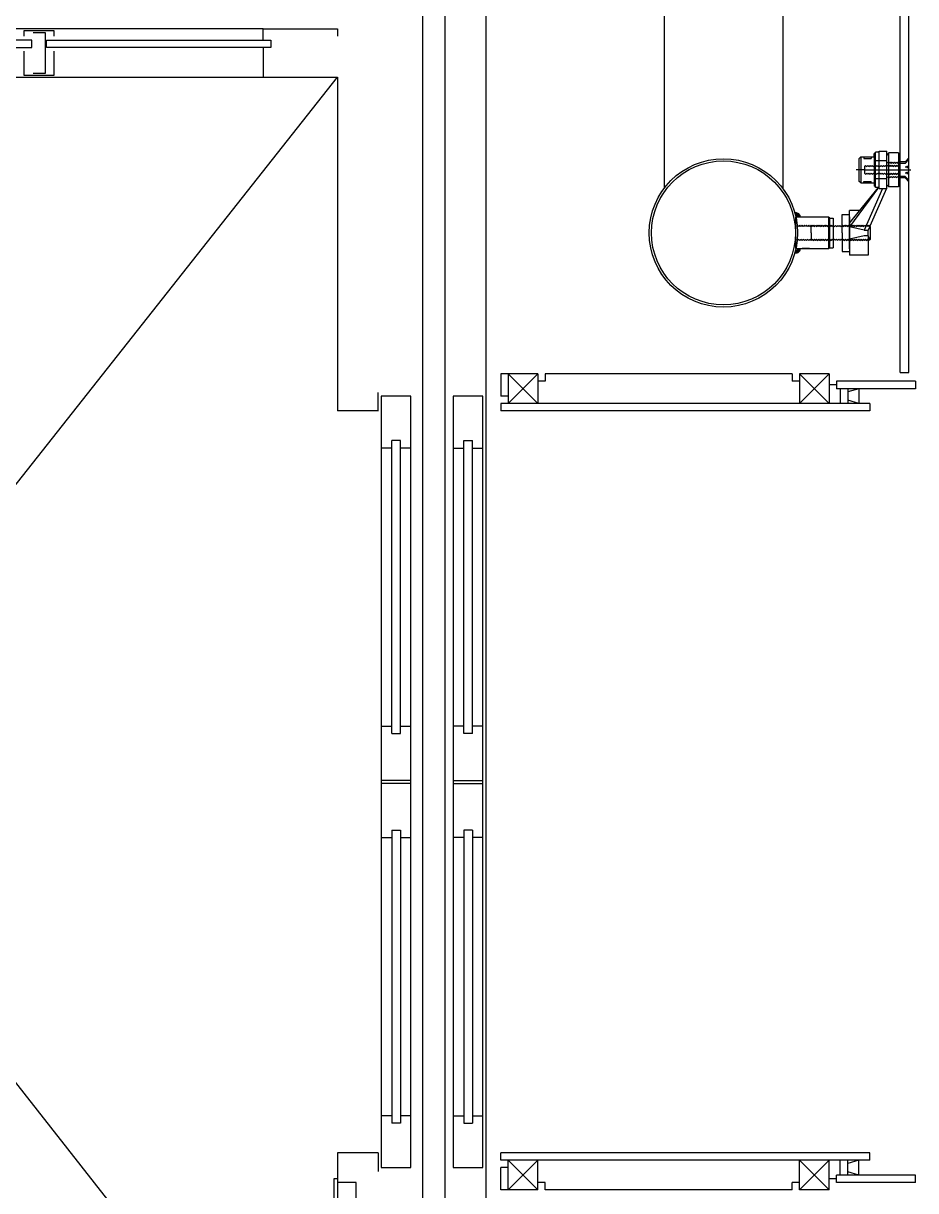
# Model space of a CAD drawing. Header units: millimetres. Extents: x -7718 to 421089, y 87466 to 341395.
# Drawn here: x 153609 to 154812, y 218098 to 219671 of the extents above; entities that cross this region are included whole.
import ezdxf

# ---------------------------------------------------------------- set-up
doc = ezdxf.new("R2010")
doc.units = ezdxf.units.MM
doc.header["$LTSCALE"] = 200
doc.header["$MEASUREMENT"] = 0
doc.linetypes.add('CENTER1', pattern=[8, 6, -1, 0, -1])
doc.linetypes.add('DASH_2', pattern=[34, 30, -1.5, 1, -1.5])
doc.layers.add('e-plan', color=9, linetype='CONTINUOUS')

msp = doc.modelspace()

# ---------------------------------------------------------------- linework, layer by layer
at = {"layer": 'e-plan'}
for p, q in [((154790.6, 219200.6), (154790.6, 220234.6)), ((154802.6, 219200.6), (154802.6, 220234.6)), ((154472.6, 219948.6), (154472.6, 219448.6)), ((154632.6, 219948.6), (154632.6, 219448.6)), ((154177.6, 217458.6), (154177.6, 219838.6)), ((154232.6, 219838.6), (154232.6, 217458.6)), ((153610.6, 219653.6), (153610.6, 219661.6)), ((153610.6, 219661.6), (153650.6, 219661.6)), ((153650.6, 219661.6), (153650.6, 219653.6)), ((153932.6, 219648.6), (153932.6, 219663.6)), ((153932.6, 219663.6), (154032.6, 219663.6)), ((154032.6, 219663.6), (154032.6, 219653.6)), ((153620.6, 219648.6), (153224.6, 219648.6)), ((153620.6, 219638.6), (153620.6, 219648.6)), ((153622.6, 219658.6), (153638.6, 219658.6)), ((153638.6, 219658.6), (153638.6, 219603.6)), ((153640.6, 219638.6), (153640.6, 219648.6)), ((153640.6, 219648.6), (153942.6, 219648.6)), ((153942.6, 219648.6), (153942.6, 219638.6)), ((153224.6, 219638.6), (153620.6, 219638.6)), ((153610.6, 219600.6), (153610.6, 219633.6)), ((153942.6, 219638.6), (153640.6, 219638.6)), ((153650.6, 219633.6), (153650.6, 219600.6)), ((153932.6, 219638.6), (153932.6, 219598.6)), ((152532.6, 219598.6), (154032.6, 219598.6)), ((153650.6, 219600.6), (153610.6, 219600.6)), ((153638.6, 219603.6), (153622.6, 219603.6)), ((154032.6, 219598.6), (154032.6, 219148.6)), ((154649.6, 219409.6), (154649.6, 219367.6)), ((154302.6, 219198.6), (154252.6, 219198.6)), ((154302.6, 219198.6), (154262.6, 219158.6)), ((154262.6, 219198.6), (154302.6, 219158.6)), ((154312.6, 219188.6), (154302.6, 219188.6)), ((154645, 219198.6), (154312.6, 219198.6)), ((154645, 219198.6), (154645, 219188.6)), ((154655, 219188.6), (154645, 219188.6)), ((154655, 219198.6), (154655, 219158.6)), ((154655, 219198.6), (154695, 219158.6)), ((154695, 219198.6), (154655, 219158.6)), ((154695, 219198.6), (154655, 219198.6)), ((154695, 219198.6), (154695, 219158.6)), ((154705, 219188.6), (154705, 219178.6)), ((154811.6, 219188.6), (154705, 219188.6)), ((154790.6, 219200.6), (154802.6, 219200.6)), ((154811.6, 219188.6), (154811.6, 219178.6)), ((154087.6, 219148.4), (154087.6, 219173.4)), ((154705, 219183.6), (154695, 219183.6)), ((154750, 219178.6), (154705, 219178.6)), ((154811.6, 219178.6), (154705, 219178.6)), ((154710, 219178.6), (154710, 219158.6)), ((154735, 219178.6), (154720, 219174.2)), ((154720, 219178.6), (154720, 219158.6)), ((154735, 219178.6), (154735, 219158.6)), ((154228.6, 219168.6), (154188.6, 219168.6)), ((154188.6, 219168.6), (154188.6, 218128.6)), ((154228.6, 218128.6), (154228.6, 219168.6)), ((154262.6, 219168.6), (154252.6, 219168.6)), ((154750, 219158.6), (154252.6, 219158.6)), ((154735, 219158.6), (154720, 219163)), ((154750, 219158.6), (154750, 219148.6)), ((154087.6, 219148.6), (154032.6, 219148.6)), ((154750, 219148.6), (154262.6, 219148.6)), ((154105.6, 219098.6), (154091.6, 219098.6)), ((154105.6, 218713.6), (154105.6, 219108.6)), ((154117.6, 219108.6), (154105.6, 219108.6)), ((154117.6, 218713.6), (154117.6, 219108.6)), ((154131.6, 219098.6), (154117.6, 219098.6)), ((154188.6, 219098.6), (154202.6, 219098.6)), ((154202.6, 218713.6), (154202.6, 219108.6)), ((154202.6, 219108.6), (154214.6, 219108.6)), ((154214.6, 218713.6), (154214.6, 219108.6)), ((154214.6, 219098.6), (154228.6, 219098.6)), ((154091.6, 218723.6), (154105.6, 218723.6)), ((154117.6, 218723.6), (154131.6, 218723.6)), ((154202.6, 218723.6), (154188.6, 218723.6)), ((154228.6, 218723.6), (154214.6, 218723.6)), ((154105.6, 218713.6), (154117.6, 218713.6)), ((154214.6, 218713.6), (154202.6, 218713.6)), ((154131.6, 218650.6), (154091.6, 218650.6)), ((154131.6, 218646.6), (154091.6, 218646.6)), ((154188.6, 218650.6), (154228.6, 218650.6)), ((154188.6, 218650.6), (154228.6, 218650.6)), ((154188.6, 218646.6), (154228.6, 218646.6)), ((154188.6, 218646.6), (154228.6, 218646.6)), ((154105.6, 218583.6), (154117.6, 218583.6)), ((154105.6, 218583.6), (154105.6, 218188.6)), ((154117.6, 218583.6), (154117.6, 218188.6)), ((154214.6, 218583.6), (154202.6, 218583.6)), ((154202.6, 218583.6), (154202.6, 218188.6)), ((154214.6, 218583.6), (154214.6, 218188.6)), ((154091.6, 218573.6), (154105.6, 218573.6)), ((154117.6, 218573.6), (154131.6, 218573.6)), ((154202.6, 218573.6), (154188.6, 218573.6)), ((154228.6, 218573.6), (154214.6, 218573.6)), ((154105.6, 218198.6), (154091.6, 218198.6)), ((154131.6, 218198.6), (154117.6, 218198.6)), ((154188.6, 218198.6), (154202.6, 218198.6)), ((154214.6, 218198.6), (154228.6, 218198.6)), ((154117.6, 218188.6), (154105.6, 218188.6)), ((154202.6, 218188.6), (154214.6, 218188.6)), ((154032.6, 218148.6), (154032.6, 217698.6)), ((154087.6, 218148.6), (154032.6, 218148.6)), ((154087.6, 218148.6), (154087.6, 218123.6)), ((154750, 218138.6), (154252.6, 218138.6)), ((154750, 218148.6), (154262.6, 218148.6)), ((154302.6, 218098.6), (154262.6, 218138.6)), ((154262.6, 218098.6), (154302.6, 218138.6)), ((154655, 218098.6), (154655, 218138.6)), ((154655, 218098.6), (154695, 218138.6)), ((154695, 218098.6), (154655, 218138.6)), ((154695, 218098.6), (154695, 218138.6)), ((154710, 218118.6), (154710, 218138.6)), ((154735, 218138.6), (154720, 218134.2)), ((154720, 218118.6), (154720, 218138.6)), ((154735, 218118.6), (154735, 218138.6)), ((154750, 218138.6), (154750, 218148.6)), ((154188.6, 218128.6), (154228.6, 218128.6)), ((154262.6, 218128.6), (154252.6, 218128.6)), ((154750, 218118.6), (154705, 218118.6)), ((154705, 218108.6), (154705, 218118.6)), ((154811.6, 218118.6), (154705, 218118.6)), ((154735, 218118.6), (154720, 218123)), ((154811.6, 218108.6), (154811.6, 218118.6)), ((154032.6, 218113.5), (154027.6, 218113.5)), ((154027.6, 218113.5), (154027.6, 217933.5)), ((154057.6, 218108.5), (154032.6, 218108.5)), ((154057.6, 217938.5), (154057.6, 218108.5)), ((154312.6, 218108.6), (154302.6, 218108.6)), ((154655, 218108.6), (154645, 218108.6)), ((154645, 218098.6), (154645, 218108.6)), ((154705, 218113.6), (154695, 218113.6)), ((154811.6, 218108.6), (154705, 218108.6)), ((154302.6, 218098.6), (154252.6, 218098.6)), ((154645, 218098.6), (154312.6, 218098.6)), ((154695, 218098.6), (154655, 218098.6))]:
    msp.add_line(p, q, dxfattribs=at)
at = {"layer": 'e-plan', "linetype": 'Continuous'}
for p, q in [((154147.6, 217468.6), (154147.6, 219828.6)), ((153932.6, 219663.6), (152467.6, 219663.6)), ((154735.6, 219489.1), (154737.6, 219491.1)), ((154735.6, 219458.1), (154735.6, 219489.1)), ((154737.6, 219491.1), (154755.6, 219491.1)), ((154741.6, 219489.1), (154751.6, 219489.1)), ((154757.6, 219495.6), (154755.6, 219495.6)), ((154762.6, 219497.6), (154757.6, 219497.6)), ((154757.6, 219449.6), (154757.6, 219497.6)), ((154762.6, 219448.6), (154762.6, 219498.6)), ((154762.6, 219498.6), (154772.6, 219498.6)), ((154772.6, 219482.6), (154772.6, 219498.6)), ((154775.6, 219482.3), (154775.6, 219496.6)), ((154788.6, 219496.6), (154775.6, 219496.6)), ((154788.6, 219496.6), (154788.6, 219483.6)), ((154788.6, 219495.1), (154790.6, 219495.1)), ((154797.3, 219484.3), (154802.6, 219489.6)), ((154802.6, 219456.8), (154802.6, 219490.4)), ((154772.6, 219469.1), (154772.6, 219482.3)), ((154775.6, 219450.6), (154775.6, 219482.3)), ((154788.6, 219483.3), (154788.6, 219479.4)), ((154788.6, 219479.1), (154788.6, 219468.1)), ((154797.3, 219484.3), (154790.6, 219484.3)), ((154797.3, 219482.3), (154790.6, 219482.3)), ((154799.6, 219476.9), (154799.6, 219478.3)), ((154737.6, 219456.1), (154735.6, 219458.1)), ((154737.6, 219456.1), (154755.6, 219456.1)), ((154741.6, 219458.1), (154751.6, 219458.1)), ((154772.6, 219464.8), (154772.6, 219468.8)), ((154772.6, 219448.6), (154772.6, 219464.6)), ((154788.6, 219467.8), (154788.6, 219463.8)), ((154788.6, 219463.6), (154788.6, 219452.1)), ((154797.3, 219464.8), (154790.6, 219464.8)), ((154797.3, 219462.8), (154790.6, 219462.8)), ((154797.3, 219462.8), (154802.6, 219457.6)), ((154799.6, 219468.9), (154799.6, 219470.3)), ((154761.5, 219449.6), (154722.6, 219396.9)), ((154722.6, 219401.9), (154761.4, 219449.6)), ((154766.9, 219448.6), (154742.1, 219392.5)), ((154772.3, 219448.6), (154749.8, 219397.6)), ((154757.6, 219451.6), (154755.6, 219451.6)), ((154762.6, 219449.6), (154757.6, 219449.6)), ((154762.6, 219448.6), (154772.6, 219448.6)), ((154788.6, 219450.6), (154775.6, 219450.6)), ((154788.6, 219452.1), (154788.6, 219450.6)), ((154788.6, 219452.1), (154790.6, 219452.1)), ((154694.5, 219409.6), (154649.6, 219409.6)), ((154658.8, 219409.6), (154649.6, 219409.6)), ((154694.5, 219367.6), (154694.5, 219409.6)), ((154694.5, 219409.6), (154695.5, 219408.6)), ((154712.6, 219398.9), (154712.6, 219413.6)), ((154722.6, 219388.6), (154722.6, 219418.6)), ((154736.2, 219418.6), (154722.6, 219418.6)), ((154722.6, 219410.1), (154722.6, 219388.6)), ((154722.6, 219388.6), (154722.6, 219410.1)), ((154695.5, 219408.6), (154700.5, 219408.6)), ((154695.5, 219408.6), (154695.5, 219368.6)), ((154700.5, 219408.6), (154700.5, 219398.8)), ((154700.5, 219398.5), (154700.5, 219378.7)), ((154712.6, 219388.6), (154712.6, 219398.6)), ((154742.1, 219392.5), (154722.6, 219396.9)), ((154749.7, 219397.4), (154747.6, 219392.5)), ((154750.3, 219397.3), (154750.3, 219379.9)), ((154700.5, 219378.4), (154700.5, 219368.6)), ((154712.6, 219388.6), (154712.6, 219378.6)), ((154712.6, 219378.3), (154712.6, 219363.6)), ((154722.6, 219388.6), (154722.6, 219358.6)), ((154722.6, 219367.1), (154722.6, 219388.6)), ((154722.6, 219367.1), (154722.6, 219388.6)), ((154742.1, 219384.7), (154722.6, 219380.3)), ((154742.1, 219392.5), (154747.6, 219392.5)), ((154747.6, 219384.7), (154742.1, 219384.7)), ((154747.6, 219384.7), (154747.6, 219392.5)), ((154747.6, 219384.7), (154747.6, 219358.6)), ((154749.7, 219379.8), (154747.6, 219384.7)), ((154649.6, 219367.6), (154694.5, 219367.6)), ((154668.5, 219367.6), (154658.5, 219367.6)), ((154695.5, 219368.6), (154694.5, 219367.6)), ((154695.5, 219368.6), (154700.5, 219368.6)), ((154747.6, 219358.6), (154722.6, 219358.6)), ((154262.6, 219198.6), (154252.6, 219198.6)), ((154252.6, 219198.6), (154252.6, 219168.6)), ((154262.6, 219198.6), (154262.6, 219158.6)), ((154302.6, 219198.6), (154302.6, 219158.6)), ((154312.6, 219198.6), (154312.6, 219188.6)), ((154131.6, 219168.6), (154091.6, 219168.6)), ((154091.6, 219168.6), (154091.6, 218128.6)), ((154131.6, 218128.6), (154131.6, 219168.6)), ((154252.6, 219158.6), (154252.6, 219148.6)), ((154262.6, 219148.6), (154252.6, 219148.6)), ((154252.6, 218138.6), (154252.6, 218148.6)), ((154262.6, 218148.6), (154252.6, 218148.6)), ((154262.6, 218098.6), (154262.6, 218138.6)), ((154302.6, 218098.6), (154302.6, 218138.6)), ((154091.6, 218128.6), (154131.6, 218128.6)), ((154252.6, 218098.6), (154252.6, 218128.6)), ((154312.6, 218098.6), (154312.6, 218108.6)), ((154262.6, 218098.6), (154252.6, 218098.6))]:
    msp.add_line(p, q, dxfattribs=at)
at = {"layer": 'e-plan', "ltscale": 2}
for p, q in [((154027.6, 217698.6), (152532.6, 219598.6)), ((152532.6, 217698.6), (154032.6, 219598.6))]:
    msp.add_line(p, q, dxfattribs=at)
at = {"layer": 'e-plan', "linetype": 'CENTER1'}
for p, q in [((154737.6, 219491.1), (154737.6, 219456.1)), ((154741.6, 219491.1), (154741.6, 219489.1)), ((154751.6, 219491.1), (154751.6, 219489.1)), ((154755.6, 219491.1), (154755.6, 219495.6)), ((154755.6, 219491.1), (154755.6, 219453.4)), ((154775.6, 219496.6), (154772.6, 219493.6)), ((154802.6, 219487.6), (154797.3, 219482.3)), ((154742.6, 219473.6), (154731.6, 219473.6)), ((154742.6, 219478.1), (154744.1, 219479.6)), ((154742.6, 219478.1), (154742.6, 219469.1)), ((154742.6, 219473.6), (154805.2, 219473.6)), ((154744.1, 219479.6), (154745.6, 219478.1)), ((154745.6, 219478.1), (154747.1, 219479.6)), ((154747.1, 219479.6), (154748.6, 219478.1)), ((154748.6, 219478.1), (154750.1, 219479.6)), ((154750.1, 219479.6), (154751.6, 219478.1)), ((154751.6, 219478.1), (154753.1, 219479.6)), ((154753.1, 219479.6), (154754.6, 219478.1)), ((154754.6, 219478.1), (154756.1, 219479.6)), ((154756.1, 219479.6), (154757.6, 219478.1)), ((154757.6, 219478.1), (154759.1, 219479.6)), ((154759.1, 219479.6), (154760.6, 219478.1)), ((154760.6, 219478.1), (154762.1, 219479.6)), ((154762.1, 219479.6), (154763.6, 219478.1)), ((154763.6, 219478.1), (154765.1, 219479.6)), ((154765.1, 219479.6), (154766.6, 219478.1)), ((154766.6, 219478.1), (154768.1, 219479.6)), ((154768.1, 219479.6), (154769.6, 219478.1)), ((154769.6, 219478.1), (154771.1, 219479.6)), ((154771.1, 219479.6), (154772.6, 219478.1)), ((154772.6, 219482.6), (154774.1, 219484.1)), ((154772.6, 219482.3), (154774.1, 219483.8)), ((154772.6, 219478.4), (154774.1, 219479.9)), ((154772.6, 219478.1), (154774.1, 219479.6)), ((154772.6, 219478.1), (154774.1, 219479.6)), ((154774.1, 219484.1), (154775.6, 219482.6)), ((154774.1, 219483.8), (154775.6, 219482.3)), ((154774.1, 219479.9), (154775.6, 219478.4)), ((154774.1, 219479.6), (154775.6, 219478.1)), ((154774.1, 219479.6), (154775.6, 219478.1)), ((154775.6, 219482.6), (154777.1, 219484.1)), ((154775.6, 219482.3), (154777.1, 219483.8)), ((154775.6, 219478.4), (154777.1, 219479.9)), ((154775.6, 219478.1), (154777.1, 219479.6)), ((154775.6, 219478.1), (154777.1, 219479.6)), ((154777.1, 219484.1), (154778.6, 219482.6)), ((154777.1, 219483.8), (154778.6, 219482.3)), ((154777.1, 219479.9), (154778.6, 219478.4)), ((154777.1, 219479.6), (154778.6, 219478.1)), ((154777.1, 219479.6), (154778.6, 219478.1)), ((154778.6, 219482.6), (154780.1, 219484.1)), ((154778.6, 219482.3), (154780.1, 219483.8)), ((154778.6, 219478.4), (154780.1, 219479.9)), ((154778.6, 219478.1), (154780.1, 219479.6)), ((154778.6, 219478.1), (154780.1, 219479.6)), ((154780.1, 219484.1), (154781.6, 219482.6)), ((154780.1, 219483.8), (154781.6, 219482.3)), ((154780.1, 219479.9), (154781.6, 219478.4)), ((154780.1, 219479.6), (154781.6, 219478.1)), ((154780.1, 219479.6), (154781.6, 219478.1)), ((154781.6, 219482.6), (154783.1, 219484.1)), ((154781.6, 219482.3), (154783.1, 219483.8)), ((154781.6, 219478.4), (154783.1, 219479.9)), ((154781.6, 219478.1), (154783.1, 219479.6)), ((154781.6, 219478.1), (154783.1, 219479.6)), ((154783.1, 219484.1), (154784.6, 219482.6)), ((154783.1, 219483.8), (154784.6, 219482.3)), ((154783.1, 219479.9), (154784.6, 219478.4)), ((154783.1, 219479.6), (154784.6, 219478.1)), ((154783.1, 219479.6), (154784.6, 219478.1)), ((154784.6, 219482.6), (154786.1, 219484.1)), ((154784.6, 219482.3), (154786.1, 219483.8)), ((154784.6, 219478.4), (154786.1, 219479.9)), ((154784.6, 219478.1), (154786.1, 219479.6)), ((154784.6, 219478.1), (154786.1, 219479.6)), ((154786.1, 219484.1), (154787.6, 219482.6)), ((154786.1, 219483.8), (154787.6, 219482.3)), ((154786.1, 219479.9), (154787.6, 219478.4)), ((154786.1, 219479.6), (154787.6, 219478.1)), ((154786.1, 219479.6), (154787.6, 219478.1)), ((154787.6, 219482.3), (154789.1, 219483.8)), ((154787.6, 219482.6), (154788.6, 219483.6)), ((154787.6, 219478.4), (154788.6, 219479.4)), ((154787.6, 219478.1), (154788.6, 219479.1)), ((154787.6, 219478.1), (154788.6, 219479.1)), ((154789.1, 219483.8), (154790.6, 219482.3)), ((154797.6, 219477.6), (154802.6, 219477.6)), ((154799.9, 219478.6), (154802.6, 219478.6)), ((154799.9, 219476.6), (154802.6, 219476.6)), ((154741.6, 219456.1), (154741.6, 219458.1)), ((154742.6, 219469.1), (154744.1, 219467.6)), ((154744.1, 219467.6), (154745.6, 219469.1)), ((154745.6, 219469.1), (154747.1, 219467.6)), ((154747.1, 219467.6), (154748.6, 219469.1)), ((154748.6, 219469.1), (154750.1, 219467.6)), ((154750.1, 219467.6), (154751.6, 219469.1)), ((154751.6, 219469.1), (154753.1, 219467.6)), ((154751.6, 219456.1), (154751.6, 219458.1)), ((154753.1, 219467.6), (154754.6, 219469.1)), ((154754.6, 219469.1), (154756.1, 219467.6)), ((154756.1, 219467.6), (154757.6, 219469.1)), ((154757.6, 219469.1), (154759.1, 219467.6)), ((154759.1, 219467.6), (154760.6, 219469.1)), ((154760.6, 219469.1), (154762.1, 219467.6)), ((154762.1, 219467.6), (154763.6, 219469.1)), ((154763.6, 219469.1), (154765.1, 219467.6)), ((154765.1, 219467.6), (154766.6, 219469.1)), ((154766.6, 219469.1), (154768.1, 219467.6)), ((154768.1, 219467.6), (154769.6, 219469.1)), ((154769.6, 219469.1), (154771.1, 219467.6)), ((154771.1, 219467.6), (154772.6, 219469.1)), ((154772.6, 219469.1), (154774.1, 219467.6)), ((154772.6, 219469.1), (154774.1, 219467.6)), ((154772.6, 219469.1), (154774.1, 219467.6)), ((154772.6, 219468.8), (154774.1, 219467.3)), ((154772.6, 219464.8), (154774.1, 219463.3)), ((154772.6, 219464.8), (154774.1, 219463.3)), ((154772.6, 219464.6), (154774.1, 219463.1)), ((154774.1, 219467.6), (154775.6, 219469.1)), ((154774.1, 219467.6), (154775.6, 219469.1)), ((154774.1, 219467.6), (154775.6, 219469.1)), ((154774.1, 219467.3), (154775.6, 219468.8)), ((154774.1, 219463.3), (154775.6, 219464.8)), ((154774.1, 219463.3), (154775.6, 219464.8)), ((154774.1, 219463.1), (154775.6, 219464.6)), ((154775.6, 219469.1), (154777.1, 219467.6)), ((154775.6, 219469.1), (154777.1, 219467.6)), ((154775.6, 219469.1), (154777.1, 219467.6)), ((154775.6, 219468.8), (154777.1, 219467.3)), ((154775.6, 219464.8), (154777.1, 219463.3)), ((154775.6, 219464.8), (154777.1, 219463.3)), ((154775.6, 219464.6), (154777.1, 219463.1)), ((154777.1, 219467.6), (154778.6, 219469.1)), ((154777.1, 219467.6), (154778.6, 219469.1)), ((154777.1, 219467.6), (154778.6, 219469.1)), ((154777.1, 219467.3), (154778.6, 219468.8)), ((154777.1, 219463.3), (154778.6, 219464.8)), ((154777.1, 219463.3), (154778.6, 219464.8)), ((154777.1, 219463.1), (154778.6, 219464.6)), ((154778.6, 219469.1), (154780.1, 219467.6)), ((154778.6, 219469.1), (154780.1, 219467.6)), ((154778.6, 219469.1), (154780.1, 219467.6)), ((154778.6, 219468.8), (154780.1, 219467.3)), ((154778.6, 219464.8), (154780.1, 219463.3)), ((154778.6, 219464.8), (154780.1, 219463.3)), ((154778.6, 219464.6), (154780.1, 219463.1)), ((154780.1, 219467.6), (154781.6, 219469.1)), ((154780.1, 219467.6), (154781.6, 219469.1)), ((154780.1, 219467.6), (154781.6, 219469.1)), ((154780.1, 219467.3), (154781.6, 219468.8)), ((154780.1, 219463.3), (154781.6, 219464.8)), ((154780.1, 219463.3), (154781.6, 219464.8)), ((154780.1, 219463.1), (154781.6, 219464.6)), ((154781.6, 219469.1), (154783.1, 219467.6)), ((154781.6, 219469.1), (154783.1, 219467.6)), ((154781.6, 219469.1), (154783.1, 219467.6)), ((154781.6, 219468.8), (154783.1, 219467.3)), ((154781.6, 219464.8), (154783.1, 219463.3)), ((154781.6, 219464.8), (154783.1, 219463.3)), ((154781.6, 219464.6), (154783.1, 219463.1)), ((154783.1, 219467.6), (154784.6, 219469.1)), ((154783.1, 219467.6), (154784.6, 219469.1)), ((154783.1, 219467.6), (154784.6, 219469.1)), ((154783.1, 219467.3), (154784.6, 219468.8)), ((154783.1, 219463.3), (154784.6, 219464.8)), ((154783.1, 219463.3), (154784.6, 219464.8)), ((154783.1, 219463.1), (154784.6, 219464.6)), ((154784.6, 219469.1), (154786.1, 219467.6)), ((154784.6, 219469.1), (154786.1, 219467.6)), ((154784.6, 219469.1), (154786.1, 219467.6)), ((154784.6, 219468.8), (154786.1, 219467.3)), ((154784.6, 219464.8), (154786.1, 219463.3)), ((154784.6, 219464.8), (154786.1, 219463.3)), ((154784.6, 219464.6), (154786.1, 219463.1)), ((154786.1, 219467.6), (154787.6, 219469.1)), ((154786.1, 219467.6), (154787.6, 219469.1)), ((154786.1, 219467.6), (154787.6, 219469.1)), ((154786.1, 219467.3), (154787.6, 219468.8)), ((154786.1, 219463.3), (154787.6, 219464.8)), ((154786.1, 219463.3), (154787.6, 219464.8)), ((154786.1, 219463.1), (154787.6, 219464.6)), ((154787.6, 219469.1), (154788.6, 219468.1)), ((154787.6, 219469.1), (154788.6, 219468.1)), ((154787.6, 219469.1), (154788.6, 219468.1)), ((154787.6, 219468.8), (154788.6, 219467.8)), ((154787.6, 219464.8), (154789.1, 219463.3)), ((154787.6, 219464.8), (154789.1, 219463.3)), ((154787.6, 219464.6), (154788.6, 219463.6)), ((154789.1, 219463.3), (154790.6, 219464.8)), ((154802.6, 219459.6), (154797.3, 219464.8)), ((154797.6, 219469.6), (154802.6, 219469.6)), ((154799.9, 219470.6), (154802.6, 219470.6)), ((154799.9, 219468.6), (154802.6, 219468.6)), ((154755.6, 219453.4), (154755.6, 219451.6)), ((154775.6, 219450.6), (154772.6, 219453.6)), ((154651.1, 219397.4), (154649.6, 219398.9)), ((154652.6, 219398.9), (154651.1, 219397.4)), ((154654.1, 219397.4), (154652.6, 219398.9)), ((154655.6, 219398.9), (154654.1, 219397.4)), ((154657.1, 219397.4), (154655.6, 219398.9)), ((154658.6, 219398.9), (154657.1, 219397.4)), ((154660.1, 219397.4), (154658.6, 219398.9)), ((154661.6, 219398.9), (154660.1, 219397.4)), ((154663.1, 219397.4), (154661.6, 219398.9)), ((154664.6, 219398.9), (154663.1, 219397.4)), ((154666.1, 219397.4), (154664.6, 219398.9)), ((154667.6, 219398.9), (154666.1, 219397.4)), ((154669.1, 219397.4), (154667.6, 219398.9)), ((154670.6, 219398.9), (154669.1, 219397.4)), ((154670.6, 219398.9), (154672.1, 219397.4)), ((154670.6, 219398.6), (154672.1, 219397.1)), ((154670.6, 219398.6), (154672.1, 219397.1)), ((154670.6, 219388.6), (154670.6, 219398.6)), ((154672.1, 219397.4), (154673.6, 219398.9)), ((154672.1, 219397.1), (154673.6, 219398.6)), ((154672.1, 219397.1), (154673.6, 219398.6)), ((154673.6, 219398.9), (154675.1, 219397.4)), ((154673.6, 219398.6), (154675.1, 219397.1)), ((154673.6, 219398.6), (154675.1, 219397.1)), ((154675.1, 219397.4), (154676.6, 219398.9)), ((154675.1, 219397.1), (154676.6, 219398.6)), ((154675.1, 219397.1), (154676.6, 219398.6)), ((154676.6, 219398.9), (154678.1, 219397.4)), ((154676.6, 219398.6), (154678.1, 219397.1)), ((154676.6, 219398.6), (154678.1, 219397.1)), ((154678.1, 219397.4), (154679.6, 219398.9)), ((154678.1, 219397.1), (154679.6, 219398.6)), ((154678.1, 219397.1), (154679.6, 219398.6)), ((154679.6, 219398.9), (154681.1, 219397.4)), ((154679.6, 219398.6), (154681.1, 219397.1)), ((154679.6, 219398.6), (154681.1, 219397.1)), ((154681.1, 219397.4), (154682.6, 219398.9)), ((154681.1, 219397.1), (154682.6, 219398.6)), ((154681.1, 219397.1), (154682.6, 219398.6)), ((154682.6, 219398.9), (154684.1, 219397.4)), ((154682.6, 219398.6), (154684.1, 219397.1)), ((154682.6, 219398.6), (154684.1, 219397.1)), ((154684.1, 219397.4), (154685.6, 219398.9)), ((154684.1, 219397.1), (154685.6, 219398.6)), ((154684.1, 219397.1), (154685.6, 219398.6)), ((154685.6, 219398.9), (154687.1, 219397.4)), ((154685.6, 219398.6), (154687.1, 219397.1)), ((154685.6, 219398.6), (154687.1, 219397.1)), ((154687.1, 219397.4), (154688.6, 219398.9)), ((154687.1, 219397.1), (154688.6, 219398.6)), ((154687.1, 219397.1), (154688.6, 219398.6)), ((154688.6, 219398.9), (154690.1, 219397.4)), ((154688.6, 219398.6), (154690.1, 219397.1)), ((154688.6, 219398.6), (154690.1, 219397.1)), ((154690.1, 219397.4), (154691.6, 219398.9)), ((154690.1, 219397.1), (154691.6, 219398.6)), ((154690.1, 219397.1), (154691.6, 219398.6)), ((154691.6, 219398.9), (154693.1, 219397.4)), ((154691.6, 219398.6), (154693.1, 219397.1)), ((154691.6, 219398.6), (154693.1, 219397.1)), ((154693.1, 219397.4), (154694.6, 219398.9)), ((154693.1, 219397.1), (154694.6, 219398.6)), ((154693.1, 219397.1), (154694.6, 219398.6)), ((154694.6, 219398.9), (154696.1, 219397.4)), ((154694.6, 219398.6), (154696.1, 219397.1)), ((154694.6, 219398.6), (154696.1, 219397.1)), ((154696.1, 219397.4), (154697.6, 219398.9)), ((154696.1, 219397.1), (154697.6, 219398.6)), ((154696.1, 219397.1), (154697.6, 219398.6)), ((154697.6, 219398.9), (154699.1, 219397.4)), ((154697.6, 219398.6), (154699.1, 219397.1)), ((154697.6, 219398.6), (154699.1, 219397.1)), ((154699.1, 219397.4), (154700.5, 219398.8)), ((154699.1, 219397.1), (154700.6, 219398.6)), ((154699.1, 219397.1), (154700.6, 219398.6)), ((154699.1, 219397.1), (154700.6, 219398.6)), ((154699.1, 219397.1), (154700.6, 219398.6)), ((154700.6, 219398.6), (154702.1, 219397.1)), ((154700.6, 219398.6), (154702.1, 219397.1)), ((154700.6, 219398.6), (154702.1, 219397.1)), ((154700.6, 219398.6), (154702.1, 219397.1)), ((154702.1, 219397.1), (154703.6, 219398.6)), ((154702.1, 219397.1), (154703.6, 219398.6)), ((154702.1, 219397.1), (154703.6, 219398.6)), ((154702.1, 219397.1), (154703.6, 219398.6)), ((154703.6, 219398.6), (154705.1, 219397.1)), ((154703.6, 219398.6), (154705.1, 219397.1)), ((154703.6, 219398.6), (154705.1, 219397.1)), ((154703.6, 219398.6), (154705.1, 219397.1)), ((154705.1, 219397.1), (154706.6, 219398.6)), ((154705.1, 219397.1), (154706.6, 219398.6)), ((154705.1, 219397.1), (154706.6, 219398.6)), ((154705.1, 219397.1), (154706.6, 219398.6)), ((154706.6, 219398.6), (154708.1, 219397.1)), ((154706.6, 219398.6), (154708.1, 219397.1)), ((154706.6, 219398.6), (154708.1, 219397.1)), ((154706.6, 219398.6), (154708.1, 219397.1)), ((154708.1, 219397.1), (154709.6, 219398.6)), ((154708.1, 219397.1), (154709.6, 219398.6)), ((154708.1, 219397.1), (154709.6, 219398.6)), ((154708.1, 219397.1), (154709.6, 219398.6)), ((154709.6, 219398.6), (154711.1, 219397.1)), ((154709.6, 219398.6), (154711.1, 219397.1)), ((154709.6, 219398.6), (154711.1, 219397.1)), ((154709.6, 219398.6), (154711.1, 219397.1)), ((154709.6, 219398.6), (154711.1, 219397.1)), ((154709.6, 219398.6), (154711.1, 219397.1)), ((154711.1, 219397.1), (154712.6, 219398.6)), ((154711.1, 219397.1), (154712.6, 219398.6)), ((154711.1, 219397.1), (154712.6, 219398.6)), ((154711.1, 219397.1), (154712.6, 219398.6)), ((154711.1, 219397.1), (154712.6, 219398.6)), ((154711.1, 219397.1), (154712.6, 219398.6)), ((154712.6, 219398.9), (154714.1, 219397.4)), ((154712.6, 219398.9), (154714.1, 219397.4)), ((154712.6, 219398.9), (154714.1, 219397.4)), ((154712.6, 219398.6), (154714.1, 219397.1)), ((154712.6, 219398.6), (154714.1, 219397.1)), ((154712.6, 219398.6), (154714.1, 219397.1)), ((154712.6, 219398.6), (154714.1, 219397.1)), ((154712.6, 219398.6), (154714.1, 219397.1)), ((154712.6, 219398.6), (154714.1, 219397.1)), ((154712.6, 219398.6), (154714.1, 219397.1)), ((154712.6, 219398.6), (154714.1, 219397.1)), ((154712.6, 219398.6), (154714.1, 219397.1)), ((154714.1, 219397.4), (154715.6, 219398.9)), ((154714.1, 219397.1), (154715.6, 219398.6)), ((154714.1, 219397.1), (154715.1, 219398.1)), ((154714.1, 219397.1), (154715.1, 219398.1)), ((154714.1, 219397.1), (154715.1, 219398.1)), ((154714.1, 219397.1), (154715.1, 219398.1)), ((154715.6, 219398.9), (154717.1, 219397.4)), ((154715.6, 219398.6), (154717.1, 219397.1)), ((154717.1, 219397.4), (154718.6, 219398.9)), ((154717.1, 219397.1), (154718.6, 219398.6)), ((154718.6, 219398.9), (154720.1, 219397.4)), ((154718.6, 219398.6), (154720.1, 219397.1)), ((154720.1, 219397.4), (154721.6, 219398.9)), ((154720.1, 219397.1), (154721.6, 219398.6)), ((154721.6, 219398.9), (154723.1, 219397.4)), ((154721.6, 219398.6), (154723.1, 219397.1)), ((154723.1, 219397.4), (154724.6, 219398.9)), ((154723.1, 219397.1), (154724.6, 219398.6)), ((154724.6, 219398.9), (154726.1, 219397.4)), ((154724.6, 219398.6), (154726.1, 219397.1)), ((154726.1, 219397.4), (154727.6, 219398.9)), ((154726.1, 219397.1), (154727.6, 219398.6)), ((154726.1, 219397.4), (154727.1, 219398.4)), ((154727.6, 219398.9), (154729.1, 219397.4)), ((154727.6, 219398.6), (154729.1, 219397.1)), ((154729.1, 219397.4), (154730.6, 219398.9)), ((154729.1, 219397.1), (154730.6, 219398.6)), ((154730.6, 219398.9), (154732.1, 219397.4)), ((154730.6, 219398.6), (154732.1, 219397.1)), ((154732.1, 219397.4), (154733.6, 219398.9)), ((154732.1, 219397.1), (154733.6, 219398.6)), ((154733.6, 219398.9), (154735.1, 219397.4)), ((154733.6, 219398.6), (154735.1, 219397.1)), ((154735.1, 219397.4), (154736.6, 219398.9)), ((154735.1, 219397.1), (154736.6, 219398.6)), ((154736.6, 219398.9), (154738.1, 219397.4)), ((154736.6, 219398.6), (154738.1, 219397.1)), ((154738.1, 219397.4), (154739.6, 219398.9)), ((154738.1, 219397.1), (154739.6, 219398.6)), ((154738.1, 219397.1), (154739.6, 219398.6)), ((154739.6, 219398.9), (154741.1, 219397.4)), ((154739.6, 219398.6), (154741.1, 219397.1)), ((154739.6, 219398.6), (154741.1, 219397.1)), ((154741.1, 219397.4), (154742.6, 219398.9)), ((154741.1, 219397.1), (154742.6, 219398.6)), ((154741.1, 219397.1), (154742.6, 219398.6)), ((154742.6, 219398.9), (154744.1, 219397.4)), ((154742.6, 219398.6), (154744.1, 219397.1)), ((154742.6, 219398.6), (154744.1, 219397.1)), ((154744.1, 219397.4), (154745.6, 219398.9)), ((154744.1, 219397.1), (154745.6, 219398.6)), ((154744.1, 219397.1), (154745.6, 219398.6)), ((154745.6, 219398.9), (154747.1, 219397.4)), ((154745.6, 219398.6), (154747.1, 219397.1)), ((154745.6, 219398.6), (154747.1, 219397.1)), ((154747.1, 219397.4), (154748.6, 219398.9)), ((154747.1, 219397.1), (154748.6, 219398.6)), ((154747.1, 219397.1), (154748.6, 219398.6)), ((154748.6, 219398.9), (154749.8, 219397.6)), ((154748.6, 219398.6), (154750.1, 219397.1)), ((154748.6, 219398.6), (154750.1, 219397.1)), ((154750.1, 219397.1), (154750.3, 219397.3)), ((154750.1, 219397.1), (154750.3, 219397.3)), ((154651.1, 219379.8), (154649.6, 219378.3)), ((154652.6, 219378.3), (154651.1, 219379.8)), ((154654.1, 219379.8), (154652.6, 219378.3)), ((154655.6, 219378.3), (154654.1, 219379.8)), ((154657.1, 219379.8), (154655.6, 219378.3)), ((154658.6, 219378.3), (154657.1, 219379.8)), ((154660.1, 219379.8), (154658.6, 219378.3)), ((154661.6, 219378.3), (154660.1, 219379.8)), ((154663.1, 219379.8), (154661.6, 219378.3)), ((154664.6, 219378.3), (154663.1, 219379.8)), ((154666.1, 219379.8), (154664.6, 219378.3)), ((154667.6, 219378.3), (154666.1, 219379.8)), ((154669.1, 219379.8), (154667.6, 219378.3)), ((154670.6, 219378.3), (154669.1, 219379.8)), ((154670.6, 219388.6), (154670.6, 219378.6)), ((154670.6, 219378.6), (154672.1, 219380.1)), ((154670.6, 219378.3), (154672.1, 219379.8)), ((154672.1, 219380.1), (154673.6, 219378.6)), ((154672.1, 219379.8), (154673.6, 219378.3)), ((154673.6, 219378.6), (154675.1, 219380.1)), ((154673.6, 219378.3), (154675.1, 219379.8)), ((154675.1, 219380.1), (154676.6, 219378.6)), ((154675.1, 219379.8), (154676.6, 219378.3)), ((154676.6, 219378.6), (154678.1, 219380.1)), ((154676.6, 219378.3), (154678.1, 219379.8)), ((154678.1, 219380.1), (154679.6, 219378.6)), ((154678.1, 219379.8), (154679.6, 219378.3)), ((154679.6, 219378.6), (154681.1, 219380.1)), ((154679.6, 219378.3), (154681.1, 219379.8)), ((154681.1, 219380.1), (154682.6, 219378.6)), ((154681.1, 219379.8), (154682.6, 219378.3)), ((154682.6, 219378.6), (154684.1, 219380.1)), ((154682.6, 219378.3), (154684.1, 219379.8)), ((154684.1, 219380.1), (154685.6, 219378.6)), ((154684.1, 219379.8), (154685.6, 219378.3)), ((154685.6, 219378.6), (154687.1, 219380.1)), ((154685.6, 219378.3), (154687.1, 219379.8)), ((154687.1, 219380.1), (154688.6, 219378.6)), ((154687.1, 219379.8), (154688.6, 219378.3)), ((154688.6, 219378.6), (154690.1, 219380.1)), ((154688.6, 219378.3), (154690.1, 219379.8)), ((154690.1, 219380.1), (154691.6, 219378.6)), ((154690.1, 219379.8), (154691.6, 219378.3)), ((154691.6, 219378.6), (154693.1, 219380.1)), ((154691.6, 219378.3), (154693.1, 219379.8)), ((154693.1, 219380.1), (154694.6, 219378.6)), ((154693.1, 219379.8), (154694.6, 219378.3)), ((154694.6, 219378.6), (154696.1, 219380.1)), ((154694.6, 219378.3), (154696.1, 219379.8)), ((154696.1, 219380.1), (154697.6, 219378.6)), ((154696.1, 219379.8), (154697.6, 219378.3)), ((154697.6, 219378.6), (154699.1, 219380.1)), ((154697.6, 219378.3), (154699.1, 219379.8)), ((154699.1, 219380.1), (154700.6, 219378.6)), ((154699.1, 219380.1), (154700.6, 219378.6)), ((154699.1, 219379.8), (154700.5, 219378.4)), ((154700.6, 219378.6), (154702.1, 219380.1)), ((154700.6, 219378.6), (154702.1, 219380.1)), ((154702.1, 219380.1), (154703.6, 219378.6)), ((154702.1, 219380.1), (154703.6, 219378.6)), ((154703.6, 219378.6), (154705.1, 219380.1)), ((154703.6, 219378.6), (154705.1, 219380.1)), ((154705.1, 219380.1), (154706.6, 219378.6)), ((154705.1, 219380.1), (154706.6, 219378.6)), ((154706.6, 219378.6), (154708.1, 219380.1)), ((154706.6, 219378.6), (154708.1, 219380.1)), ((154708.1, 219380.1), (154709.6, 219378.6)), ((154708.1, 219380.1), (154709.6, 219378.6)), ((154709.6, 219378.6), (154711.1, 219380.1)), ((154709.6, 219378.6), (154711.1, 219380.1)), ((154709.6, 219378.6), (154711.1, 219380.1)), ((154711.1, 219380.1), (154712.6, 219378.6)), ((154711.1, 219380.1), (154712.6, 219378.6)), ((154711.1, 219380.1), (154712.6, 219378.6)), ((154712.6, 219378.6), (154714.1, 219380.1)), ((154712.6, 219378.6), (154714.1, 219380.1)), ((154712.6, 219378.6), (154714.1, 219380.1)), ((154712.6, 219378.3), (154714.1, 219379.8)), ((154714.1, 219380.1), (154715.1, 219379.1)), ((154714.1, 219380.1), (154715.1, 219379.1)), ((154714.1, 219380.1), (154715.6, 219378.6)), ((154714.1, 219379.8), (154715.6, 219378.3)), ((154715.6, 219378.6), (154717.1, 219380.1)), ((154715.6, 219378.3), (154717.1, 219379.8)), ((154717.1, 219380.1), (154718.6, 219378.6)), ((154717.1, 219379.8), (154718.6, 219378.3)), ((154718.6, 219378.6), (154720.1, 219380.1)), ((154718.6, 219378.3), (154720.1, 219379.8)), ((154720.1, 219380.1), (154721.6, 219378.6)), ((154720.1, 219379.8), (154721.6, 219378.3)), ((154721.6, 219378.6), (154723.1, 219380.1)), ((154721.6, 219378.3), (154723.1, 219379.8)), ((154723.1, 219380.1), (154724.6, 219378.6)), ((154723.1, 219379.8), (154724.6, 219378.3)), ((154724.6, 219378.6), (154726.1, 219380.1)), ((154724.6, 219378.3), (154726.1, 219379.8)), ((154726.1, 219380.1), (154727.6, 219378.6)), ((154726.1, 219379.8), (154727.1, 219378.8)), ((154726.1, 219379.8), (154727.6, 219378.3)), ((154727.6, 219378.6), (154729.1, 219380.1)), ((154727.6, 219378.3), (154729.1, 219379.8)), ((154729.1, 219380.1), (154730.6, 219378.6)), ((154729.1, 219379.8), (154730.6, 219378.3)), ((154730.6, 219378.6), (154732.1, 219380.1)), ((154730.6, 219378.3), (154732.1, 219379.8)), ((154732.1, 219380.1), (154733.6, 219378.6)), ((154732.1, 219379.8), (154733.6, 219378.3)), ((154733.6, 219378.6), (154735.1, 219380.1)), ((154733.6, 219378.3), (154735.1, 219379.8)), ((154735.1, 219380.1), (154736.6, 219378.6)), ((154735.1, 219379.8), (154736.6, 219378.3)), ((154736.6, 219378.6), (154738.1, 219380.1)), ((154736.6, 219378.3), (154738.1, 219379.8)), ((154738.1, 219380.1), (154739.6, 219378.6)), ((154738.1, 219380.1), (154739.6, 219378.6)), ((154738.1, 219379.8), (154739.6, 219378.3)), ((154739.6, 219378.6), (154741.1, 219380.1)), ((154739.6, 219378.6), (154741.1, 219380.1)), ((154739.6, 219378.3), (154741.1, 219379.8)), ((154741.1, 219380.1), (154742.6, 219378.6)), ((154741.1, 219380.1), (154742.6, 219378.6)), ((154741.1, 219379.8), (154742.6, 219378.3)), ((154742.6, 219378.6), (154744.1, 219380.1)), ((154742.6, 219378.6), (154744.1, 219380.1)), ((154742.6, 219378.3), (154744.1, 219379.8)), ((154744.1, 219380.1), (154745.6, 219378.6)), ((154744.1, 219380.1), (154745.6, 219378.6)), ((154744.1, 219379.8), (154745.6, 219378.3)), ((154745.6, 219378.6), (154747.1, 219380.1)), ((154745.6, 219378.6), (154747.1, 219380.1)), ((154745.6, 219378.3), (154747.1, 219379.8)), ((154747.1, 219380.1), (154748.6, 219378.6)), ((154747.1, 219380.1), (154748.6, 219378.6)), ((154747.1, 219379.8), (154748.6, 219378.3)), ((154748.6, 219378.6), (154750.1, 219380.1)), ((154748.6, 219378.6), (154750.1, 219380.1)), ((154748.6, 219378.3), (154749.8, 219379.6)), ((154750.1, 219380.1), (154750.3, 219379.9)), ((154750.1, 219380.1), (154750.3, 219379.9))]:
    msp.add_line(p, q, dxfattribs=at)
at = {"layer": 'e-plan', "linetype": 'DASH_2'}
for p, q in [((154772.6, 219485.6), (154755.6, 219485.6)), ((154772.6, 219461.6), (154755.6, 219461.6)), ((154712.6, 219413.6), (154722.6, 219413.6)), ((154712.6, 219363.6), (154722.6, 219363.6))]:
    msp.add_line(p, q, dxfattribs=at)
at = {"layer": 'e-plan'}
for radius in [100, 97]:
    msp.add_circle((154552.6, 219388.6), radius, dxfattribs=at)
at = {"layer": 'e-plan', "linetype": 'CENTER1'}
for centre, start, end in [((154799.9, 219478.3), 90, 180), ((154799.9, 219476.9), 180, 270), ((154799.9, 219470.3), 90, 180), ((154799.9, 219468.9), 180, 270)]:
    msp.add_arc(centre, 0.3, start, end, dxfattribs=at)
at = {"layer": 'e-plan', "linetype": 'Continuous'}
for centre, radius, start, end in [((154650.2, 219409.6), 6.11, 359.8114, 96.0131), ((154650.2, 219409.6), 5.11, 359.8114, 97.1953), ((154650.2, 219409.6), 4.11, 359.8114, 98.9587), ((154650.2, 219409.6), 3.11, 359.8114, 101.8754), ((154650.2, 219367.6), 6.11, 263.9869, 0.1886), ((154650.2, 219367.6), 5.11, 262.8047, 0.1886), ((154650.2, 219367.6), 4.11, 261.0413, 0.1886), ((154650.2, 219367.6), 3.11, 258.1246, 0.1886)]:
    msp.add_arc(centre, radius, start, end, dxfattribs=at)

doc.saveas('drawing.dxf')
